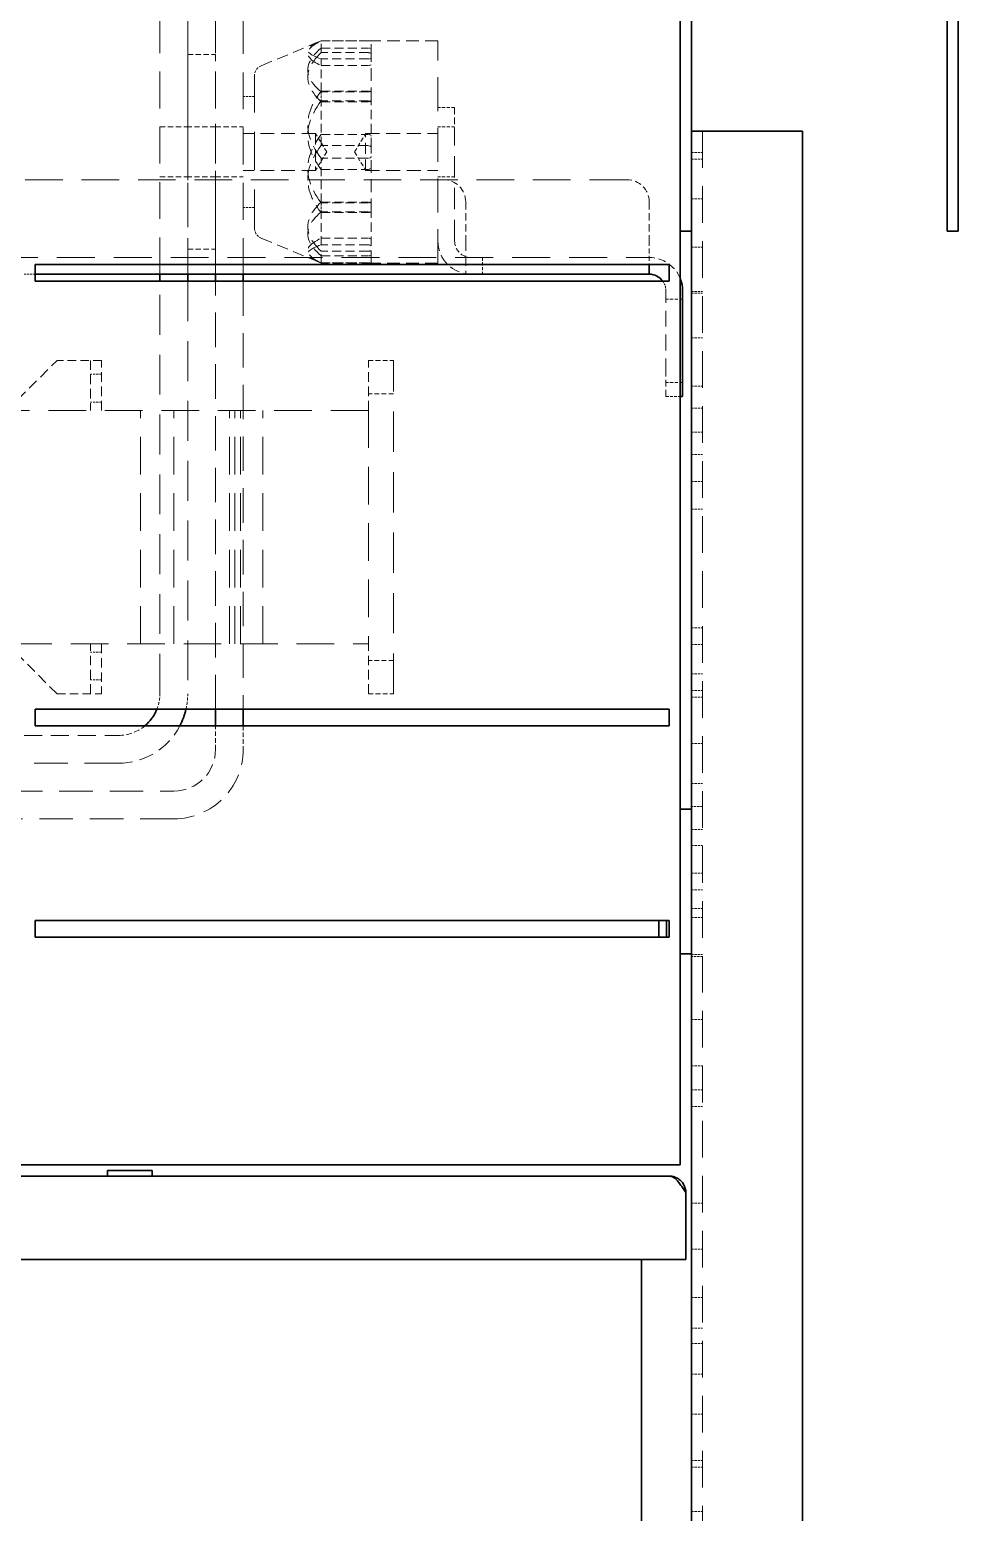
# Model space of a CAD drawing. Header units: millimetres. Extents: x -116965 to 323937, y 291661 to 566926.
# Drawn here: x -24887.2 to -24720.2, y 325218.5 to 325485.3 of the extents above; entities that cross this region are included whole.
import ezdxf

# ---------------------------------------------------------------- set-up
doc = ezdxf.new("R2010")
doc.units = ezdxf.units.MM
doc.linetypes.add('DASHED', pattern=[0.75, 0.5, -0.25])
doc.layers.get('0').update_dxf_attribs({"lineweight": 18})
for name, color, linetype, lineweight in [('Hidden Edges(Schneider)', 7, 'DASHED', 18), ('Symbols(Schneider)', 7, 'Continuous', 18), ('Visible Edges(Schneider)', 7, 'Continuous', 35)]:
    doc.layers.add(name, color=color, linetype=linetype, lineweight=lineweight)
doc.styles.add('schneder_1', font='micross.ttf')
doc.dimstyles.new('estilo_Schneider$7', dxfattribs={"dimscale": 5, "dimtxt": 3, "dimasz": 3, "dimexe": 2, "dimexo": 1, "dimgap": 0.3, "dimtad": 1, "dimtoh": 1, "dimrnd": 1e-08, "dimzin": 12, "dimtxsty": 'schneder_1', "dimblk": 'Filled-1', "dimcen": 0.09, "dimdle": 10, "dimclrd": 7, "dimclre": 7, "dimclrt": 7, "dimadec": 1, "dimazin": 3, "dimtfac": 0.5, "dimtdec": 3, "dimtmove": 0, "dimatfit": 3, "dimldrblk": 'Filled-1', "dimfxl": 1, "dimtolj": 1, "dimlwd": 15, "dimlwe": 25, "dimarcsym": 0})

# ---------------------------------------------------------------- blocks, each defined once
blk = doc.blocks.new('Filled-1')
at = {"color": 0}
for p, q in [((0, 0), (-1, 0.167)), ((-1, 0.167), (-1, -0.167)), ((-1, 0), (0, 0)), ((-1, -0.167), (0, 0))]:
    blk.add_line(p, q, dxfattribs=at)
at = {"color": 0, "flags": 128}
blk.add_lwpolyline([(-1, -0.167), (0, 0), (-1, 0.167), (-1, -0.167)], dxfattribs=at)
at = {"color": 0}
blk.add_solid([(-1, -0.167), (0, 0), (-1, 0.167), (-1, -0.167)], dxfattribs=at)

msp = doc.modelspace()

# ---------------------------------------------------------------- linework, layer by layer
at = {"layer": 'Hidden Edges(Schneider)', "ltscale": 13.263332}
for p, q in [((-24863.816273, 325441.295279), (-24863.816273, 325537.295279)), ((-24858.816273, 325537.295279), (-24858.816273, 325441.295279)), ((-24853.816273, 325441.295279), (-24853.816273, 325537.295279)), ((-24848.816273, 325537.295279), (-24848.816273, 325441.295279))]:
    msp.add_line(p, q, dxfattribs=at)
at = {"layer": 'Hidden Edges(Schneider)', "ltscale": 4.121913}
for p, q in [((-24845.585504, 325478.8081), (-24835.592373, 325482.971904)), ((-24845.585504, 325447.782459), (-24835.592373, 325443.618654))]:
    msp.add_line(p, q, dxfattribs=at)
at = {"layer": 'Hidden Edges(Schneider)', "ltscale": 0.32003}
for p, q in [((-24835.592373, 325482.971904), (-24834.816273, 325483.295279)), ((-24835.592373, 325443.618654), (-24834.816273, 325443.295279))]:
    msp.add_line(p, q, dxfattribs=at)
at = {"layer": 'Hidden Edges(Schneider)', "ltscale": 0.358671}
msp.add_line((-24834.816273, 325483.273087), (-24834.816273, 325483.295279), dxfattribs=at)
at = {"layer": 'Hidden Edges(Schneider)', "ltscale": 3.426696}
for p, q in [((-24825.816273, 325483.295279), (-24834.816273, 325483.295279)), ((-24825.816273, 325443.295279), (-24834.816273, 325443.295279)), ((-24876.316273, 325425.795279), (-24876.316273, 325416.795279)), ((-24874.316273, 325416.795279), (-24874.316273, 325425.795279)), ((-24826.316273, 325416.795279), (-24826.316273, 325425.795279)), ((-24876.316273, 325365.795279), (-24876.316273, 325374.795279)), ((-24874.316273, 325374.795279), (-24874.316273, 325365.795279)), ((-24826.316273, 325365.795279), (-24826.316273, 325374.795279))]:
    msp.add_line(p, q, dxfattribs=at)
at = {"layer": 'Hidden Edges(Schneider)', "ltscale": 3.199486}
for p, q in [((-24826.413007, 325483.273087), (-24834.816273, 325483.273087)), ((-24834.816273, 325483.265525), (-24826.413007, 325483.265525)), ((-24834.816273, 325481.978014), (-24826.413007, 325481.978014)), ((-24826.413007, 325481.15706), (-24834.816273, 325481.15706)), ((-24826.413007, 325480.018318), (-24834.816273, 325480.018318)), ((-24834.816273, 325478.818601), (-24826.413007, 325478.818601)), ((-24834.816273, 325474.224839), (-24826.413007, 325474.224839)), ((-24826.413007, 325474.099904), (-24834.816273, 325474.099904)), ((-24826.413007, 325472.468462), (-24834.816273, 325472.468462)), ((-24834.816273, 325472.335965), (-24826.413007, 325472.335965)), ((-24834.816273, 325466.454693), (-24826.413007, 325466.454693)), ((-24826.413007, 325464.434021), (-24834.816273, 325464.434021)), ((-24826.413007, 325462.156537), (-24834.816273, 325462.156537)), ((-24834.816273, 325460.135865), (-24826.413007, 325460.135865)), ((-24834.816273, 325454.254594), (-24826.413007, 325454.254594)), ((-24826.413007, 325454.122097), (-24834.816273, 325454.122097)), ((-24826.413007, 325452.490654), (-24834.816273, 325452.490654)), ((-24834.816273, 325452.365719), (-24826.413007, 325452.365719)), ((-24834.816273, 325447.771958), (-24826.413007, 325447.771958)), ((-24826.413007, 325446.57224), (-24834.816273, 325446.57224)), ((-24826.413007, 325445.433498), (-24834.816273, 325445.433498)), ((-24834.816273, 325444.612544), (-24826.413007, 325444.612544)), ((-24834.816273, 325443.325033), (-24826.413007, 325443.325033)), ((-24826.413007, 325443.317472), (-24834.816273, 325443.317472))]:
    msp.add_line(p, q, dxfattribs=at)
at = {"layer": 'Hidden Edges(Schneider)', "ltscale": 0.056564}
for p, q in [((-24834.816273, 325483.265525), (-24834.816273, 325483.273087)), ((-24834.816273, 325472.335965), (-24834.816273, 325472.468462)), ((-24834.816273, 325452.365719), (-24834.816273, 325452.490654))]:
    msp.add_line(p, q, dxfattribs=at)
at = {"layer": 'Hidden Edges(Schneider)', "ltscale": 3.137906}
for p, q in [((-24834.816273, 325481.15706), (-24834.816273, 325483.265525)), ((-24834.816273, 325474.224839), (-24834.816273, 325480.018318)), ((-24834.816273, 325464.434021), (-24834.816273, 325472.335965)), ((-24834.816273, 325454.254594), (-24834.816273, 325462.156537)), ((-24834.816273, 325446.57224), (-24834.816273, 325452.365719)), ((-24834.816273, 325443.325033), (-24834.816273, 325445.433498))]:
    msp.add_line(p, q, dxfattribs=at)
at = {"layer": 'Hidden Edges(Schneider)', "ltscale": 0.301907}
msp.add_line((-24825.816273, 325483.279553), (-24825.816273, 325483.295279), dxfattribs=at)
at = {"layer": 'Hidden Edges(Schneider)', "ltscale": 4.568961}
for p, q in [((-24813.816273, 325483.295279), (-24825.816273, 325483.295279)), ((-24813.816273, 325443.295279), (-24825.816273, 325443.295279))]:
    msp.add_line(p, q, dxfattribs=at)
at = {"layer": 'Hidden Edges(Schneider)', "ltscale": 3.364762}
for p, q in [((-24825.816273, 325481.021063), (-24825.816273, 325483.279553)), ((-24825.816273, 325464.136486), (-24825.816273, 325472.600682)), ((-24825.816273, 325446.410702), (-24825.816273, 325452.616408))]:
    msp.add_line(p, q, dxfattribs=at)
at = {"layer": 'Hidden Edges(Schneider)', "ltscale": 12.153163}
msp.add_line((-24813.816273, 325443.295279), (-24813.816273, 325483.295279), dxfattribs=at)
at = {"layer": 'Hidden Edges(Schneider)', "ltscale": 1.903676}
for p, q in [((-24858.816273, 325480.795279), (-24853.816273, 325480.795279)), ((-24863.816273, 325467.795279), (-24858.816273, 325467.795279)), ((-24853.816273, 325467.795279), (-24858.816273, 325467.795279)), ((-24853.816273, 325467.795279), (-24848.816273, 325467.795279)), ((-24863.816273, 325458.795279), (-24858.816273, 325458.795279)), ((-24853.816273, 325458.795279), (-24858.816273, 325458.795279)), ((-24853.816273, 325458.795279), (-24848.816273, 325458.795279)), ((-24858.816273, 325445.795279), (-24853.816273, 325445.795279))]:
    msp.add_line(p, q, dxfattribs=at)
at = {"layer": 'Hidden Edges(Schneider)', "ltscale": 11.283043}
for p, q in [((-24858.816273, 325480.795279), (-24858.816273, 325445.795279)), ((-24853.816273, 325445.795279), (-24853.816273, 325480.795279))]:
    msp.add_line(p, q, dxfattribs=at)
at = {"layer": 'Hidden Edges(Schneider)', "ltscale": 4.609554}
for p, q in [((-24825.816273, 325472.600682), (-24825.816273, 325481.021063)), ((-24825.816273, 325452.616408), (-24825.816273, 325464.136486))]:
    msp.add_line(p, q, dxfattribs=at)
at = {"layer": 'Hidden Edges(Schneider)', "ltscale": 13.841103}
msp.add_line((-24846.816273, 325449.628613), (-24846.816273, 325476.961946), dxfattribs=at)
at = {"layer": 'Hidden Edges(Schneider)', "ltscale": 0.76141}
for p, q in [((-24846.816273, 325473.295279), (-24848.816273, 325473.295279)), ((-24768.237237, 325463.169279), (-24766.237237, 325463.169279)), ((-24768.237237, 325462.019279), (-24766.237237, 325462.019279)), ((-24768.237237, 325454.869279), (-24766.237237, 325454.869279)), ((-24846.816273, 325453.295279), (-24848.816273, 325453.295279)), ((-24768.237237, 325446.169279), (-24766.237237, 325446.169279)), ((-24886.237237, 325441.295279), (-24888.237237, 325441.295279)), ((-24768.237237, 325438.169279), (-24766.237237, 325438.169279)), ((-24768.237237, 325437.869279), (-24766.237237, 325437.869279)), ((-24768.237237, 325429.869279), (-24766.237237, 325429.869279)), ((-24874.316273, 325423.295279), (-24876.316273, 325423.295279)), ((-24768.237237, 325421.169279), (-24766.237237, 325421.169279)), ((-24874.316273, 325418.295279), (-24876.316273, 325418.295279)), ((-24768.237237, 325417.169279), (-24766.237237, 325417.169279)), ((-24768.237237, 325412.869279), (-24766.237237, 325412.869279)), ((-24768.237237, 325408.869279), (-24766.237237, 325408.869279)), ((-24768.237237, 325404.019279), (-24766.237237, 325404.019279)), ((-24768.237237, 325399.019279), (-24766.237237, 325399.019279)), ((-24768.237237, 325377.669279), (-24766.237237, 325377.669279)), ((-24768.237237, 325374.669279), (-24766.237237, 325374.669279)), ((-24874.316273, 325373.295279), (-24876.316273, 325373.295279)), ((-24768.237237, 325369.369279), (-24766.237237, 325369.369279)), ((-24874.316273, 325368.295279), (-24876.316273, 325368.295279)), ((-24768.237237, 325366.369279), (-24766.237237, 325366.369279)), ((-24768.237237, 325365.169279), (-24766.237237, 325365.169279)), ((-24768.237237, 325356.869279), (-24766.237237, 325356.869279)), ((-24768.237237, 325349.669279), (-24766.237237, 325349.669279)), ((-24766.237237, 325345.519279), (-24768.237237, 325345.519279)), ((-24768.237237, 325341.369279), (-24766.237237, 325341.369279)), ((-24768.237237, 325338.519279), (-24766.237237, 325338.519279)), ((-24768.237237, 325333.519279), (-24766.237237, 325333.519279)), ((-24768.237237, 325330.519279), (-24766.237237, 325330.519279)), ((-24768.237237, 325327.169279), (-24766.237237, 325327.169279)), ((-24768.237237, 325325.519279), (-24766.237237, 325325.519279)), ((-24768.237237, 325318.869279), (-24766.237237, 325318.869279)), ((-24766.237237, 325318.519279), (-24768.237237, 325318.519279)), ((-24768.237237, 325307.169279), (-24766.237237, 325307.169279)), ((-24768.237237, 325298.869279), (-24766.237237, 325298.869279)), ((-24768.237237, 325294.519279), (-24766.237237, 325294.519279)), ((-24768.237237, 325291.519279), (-24766.237237, 325291.519279)), ((-24768.237237, 325274.169279), (-24766.237237, 325274.169279)), ((-24768.237237, 325265.869279), (-24766.237237, 325265.869279)), ((-24768.237237, 325257.169279), (-24766.237237, 325257.169279)), ((-24768.237237, 325251.669279), (-24766.237237, 325251.669279)), ((-24768.237237, 325248.869279), (-24766.237237, 325248.869279)), ((-24768.237237, 325243.369279), (-24766.237237, 325243.369279)), ((-24768.237237, 325236.169279), (-24766.237237, 325236.169279)), ((-24768.237237, 325227.869279), (-24766.237237, 325227.869279)), ((-24768.237237, 325226.669279), (-24766.237237, 325226.669279)), ((-24768.237237, 325218.669279), (-24766.237237, 325218.669279))]:
    msp.add_line(p, q, dxfattribs=at)
at = {"layer": 'Hidden Edges(Schneider)', "ltscale": 0.774107}
for p, q in [((-24834.816273, 325472.468462), (-24834.816273, 325474.224839)), ((-24834.816273, 325452.490654), (-24834.816273, 325454.254594))]:
    msp.add_line(p, q, dxfattribs=at)
at = {"layer": 'Hidden Edges(Schneider)', "ltscale": 1.142165}
for p, q in [((-24810.816273, 325471.295279), (-24813.816273, 325471.295279)), ((-24810.816273, 325467.795279), (-24813.816273, 325467.795279)), ((-24810.816273, 325458.795279), (-24813.816273, 325458.795279)), ((-24805.816273, 325444.295279), (-24805.816273, 325441.295279)), ((-24769.816273, 325436.795279), (-24772.816273, 325436.795279)), ((-24769.816273, 325421.795279), (-24772.816273, 325421.795279))]:
    msp.add_line(p, q, dxfattribs=at)
at = {"layer": 'Hidden Edges(Schneider)', "ltscale": 2.392255}
for p, q in [((-24810.816273, 325471.295279), (-24810.816273, 325467.295279)), ((-24772.816273, 325419.295279), (-24772.816273, 325423.295279))]:
    msp.add_line(p, q, dxfattribs=at)
at = {"layer": 'Hidden Edges(Schneider)', "ltscale": 4.949717}
for p, q in [((-24835.816273, 325466.618779), (-24848.816273, 325466.618779)), ((-24826.816273, 325466.618779), (-24813.816273, 325466.618779)), ((-24835.816273, 325459.971779), (-24848.816273, 325459.971779)), ((-24826.816273, 325459.971779), (-24813.816273, 325459.971779))]:
    msp.add_line(p, q, dxfattribs=at)
at = {"layer": 'Hidden Edges(Schneider)', "ltscale": 3.975396}
for p, q in [((-24835.816273, 325466.618779), (-24835.816273, 325459.971779)), ((-24826.816273, 325459.971779), (-24826.816273, 325466.618779))]:
    msp.add_line(p, q, dxfattribs=at)
at = {"layer": 'Hidden Edges(Schneider)', "ltscale": 1.476204}
for p, q in [((-24833.819313, 325463.295279), (-24835.816273, 325466.618779)), ((-24828.813233, 325463.295279), (-24826.816273, 325466.618779)), ((-24833.819313, 325463.295279), (-24835.816273, 325459.971779)), ((-24828.813233, 325463.295279), (-24826.816273, 325459.971779))]:
    msp.add_line(p, q, dxfattribs=at)
at = {"layer": 'Hidden Edges(Schneider)', "ltscale": 7.615002}
msp.add_line((-24810.816273, 325447.295279), (-24810.816273, 325467.295279), dxfattribs=at)
at = {"layer": 'Hidden Edges(Schneider)', "ltscale": 13.191489}
msp.add_line((-24766.237237, 325467.019279), (-24766.237237, 325126.019279), dxfattribs=at)
at = {"layer": 'Hidden Edges(Schneider)', "ltscale": 13.528906}
msp.add_line((-24779.816273, 325458.295279), (-24905.716273, 325458.295279), dxfattribs=at)
at = {"layer": 'Hidden Edges(Schneider)', "ltscale": 2.665186}
for p, q in [((-24808.816273, 325454.295279), (-24808.816273, 325447.295279)), ((-24775.816273, 325454.295279), (-24775.816273, 325447.295279))]:
    msp.add_line(p, q, dxfattribs=at)
at = {"layer": 'Hidden Edges(Schneider)', "ltscale": 3.588432}
msp.add_line((-24808.816273, 325447.295279), (-24808.816273, 325441.295279), dxfattribs=at)
at = {"layer": 'Hidden Edges(Schneider)', "ltscale": 1.812201}
msp.add_line((-24775.816273, 325447.295279), (-24775.816273, 325443.019279), dxfattribs=at)
at = {"layer": 'Hidden Edges(Schneider)', "ltscale": 13.647109}
msp.add_line((-24902.816273, 325444.295279), (-24775.816273, 325444.295279), dxfattribs=at)
at = {"layer": 'Hidden Edges(Schneider)', "ltscale": 4.307547}
msp.add_line((-24825.816273, 325443.295279), (-24825.816273, 325446.410702), dxfattribs=at)
at = {"layer": 'Hidden Edges(Schneider)', "ltscale": 0.415336}
msp.add_line((-24834.816273, 325443.295279), (-24834.816273, 325443.325033), dxfattribs=at)
at = {"layer": 'Hidden Edges(Schneider)', "ltscale": 14.356673}
for p, q in [((-24863.816273, 325365.795279), (-24863.816273, 325440.019279)), ((-24858.816273, 325440.019279), (-24858.816273, 325365.795279))]:
    msp.add_line(p, q, dxfattribs=at)
at = {"layer": 'Hidden Edges(Schneider)', "ltscale": 12.411347}
for p, q in [((-24853.816273, 325363.019279), (-24853.816273, 325440.019279)), ((-24848.816273, 325440.019279), (-24848.816273, 325363.019279))]:
    msp.add_line(p, q, dxfattribs=at)
at = {"layer": 'Hidden Edges(Schneider)', "ltscale": 5.711227}
msp.add_line((-24772.816273, 325423.295279), (-24772.816273, 325438.295279), dxfattribs=at)
at = {"layer": 'Hidden Edges(Schneider)', "ltscale": 3.769183}
for p, q in [((-24889.316273, 325418.795279), (-24882.316273, 325425.795279)), ((-24882.316273, 325365.795279), (-24889.316273, 325372.795279))]:
    msp.add_line(p, q, dxfattribs=at)
at = {"layer": 'Hidden Edges(Schneider)', "ltscale": 3.045941}
for p, q in [((-24874.316273, 325425.795279), (-24882.316273, 325425.795279)), ((-24882.316273, 325365.795279), (-24874.316273, 325365.795279))]:
    msp.add_line(p, q, dxfattribs=at)
at = {"layer": 'Hidden Edges(Schneider)', "ltscale": 1.713298}
for p, q in [((-24826.316273, 325425.795279), (-24821.816273, 325425.795279)), ((-24821.816273, 325419.795279), (-24826.316273, 325419.795279)), ((-24821.816273, 325371.795279), (-24826.316273, 325371.795279)), ((-24826.316273, 325365.795279), (-24821.816273, 325365.795279))]:
    msp.add_line(p, q, dxfattribs=at)
at = {"layer": 'Hidden Edges(Schneider)', "ltscale": 14.50677}
msp.add_line((-24821.816273, 325365.795279), (-24821.816273, 325425.795279), dxfattribs=at)
at = {"layer": 'Hidden Edges(Schneider)', "ltscale": 0.981881}
msp.add_line((-24772.816273, 325419.295279), (-24770.237237, 325419.295279), dxfattribs=at)
at = {"layer": 'Hidden Edges(Schneider)', "ltscale": 13.539652}
for p, q in [((-24826.316273, 325416.795279), (-24910.316273, 325416.795279)), ((-24867.316273, 325374.795279), (-24867.316273, 325416.795279)), ((-24861.316273, 325374.795279), (-24861.316273, 325416.795279)), ((-24851.316273, 325374.795279), (-24851.316273, 325416.795279)), ((-24850.316273, 325374.795279), (-24850.316273, 325416.795279)), ((-24849.316273, 325374.795279), (-24849.316273, 325416.795279)), ((-24845.316273, 325374.795279), (-24845.316273, 325416.795279)), ((-24826.316273, 325416.795279), (-24826.316273, 325374.795279)), ((-24910.316273, 325374.795279), (-24826.316273, 325374.795279))]:
    msp.add_line(p, q, dxfattribs=at)
at = {"layer": 'Hidden Edges(Schneider)', "ltscale": 1.60821}
for p, q in [((-24853.816273, 325355.795279), (-24853.816273, 325360.019279)), ((-24848.816273, 325360.019279), (-24848.816273, 325355.795279))]:
    msp.add_line(p, q, dxfattribs=at)
at = {"layer": 'Hidden Edges(Schneider)', "ltscale": 6.442644}
msp.add_line((-24888.237237, 325358.295279), (-24871.316273, 325358.295279), dxfattribs=at)
at = {"layer": 'Hidden Edges(Schneider)', "ltscale": 12.088975}
for p, q in [((-24871.316273, 325353.295279), (-24946.316273, 325353.295279)), ((-24936.316273, 325348.295279), (-24861.316273, 325348.295279)), ((-24861.316273, 325343.295279), (-24936.316273, 325343.295279))]:
    msp.add_line(p, q, dxfattribs=at)
at = {"layer": 'Hidden Edges(Schneider)', "ltscale": 5.185067, "flags": 128}
for points in [[(-24834.816272, 325483.273087), (-24835.208046, 325483.078938), (-24835.562901, 325482.887075), (-24835.881638, 325482.697263), (-24836.164977, 325482.509278), (-24836.413543, 325482.322898), (-24836.627886, 325482.137911), (-24836.808474, 325481.95411), (-24836.955702, 325481.771289), (-24837.069885, 325481.589248), (-24837.15127, 325481.407791), (-24837.200031, 325481.22672), (-24837.216272, 325481.045843), (-24837.200031, 325480.864967), (-24837.15127, 325480.683897), (-24837.069885, 325480.50244), (-24836.955702, 325480.320398), (-24836.808474, 325480.137577), (-24836.627886, 325479.953776), (-24836.413543, 325479.768789), (-24836.164977, 325479.58241), (-24835.881638, 325479.394424), (-24835.562901, 325479.204613), (-24835.208046, 325479.01275), (-24834.816272, 325478.8186)], [(-24834.816272, 325480.018318), (-24835.208046, 325480.159848), (-24835.562901, 325480.299711), (-24835.881638, 325480.438079), (-24836.164977, 325480.575116), (-24836.413543, 325480.710982), (-24836.627886, 325480.845832), (-24836.808474, 325480.979819), (-24836.955702, 325481.11309), (-24837.069885, 325481.245794), (-24837.15127, 325481.378071), (-24837.200031, 325481.510067), (-24837.216272, 325481.641921), (-24837.200031, 325481.773776), (-24837.15127, 325481.905772), (-24837.069885, 325482.038049), (-24836.955702, 325482.170753), (-24836.808474, 325482.304025), (-24836.627886, 325482.438011), (-24836.413543, 325482.572862), (-24836.164977, 325482.708728), (-24835.881638, 325482.845764), (-24835.562901, 325482.984132), (-24835.208046, 325483.123995), (-24834.816272, 325483.265526)], [(-24834.816272, 325474.099904), (-24835.208046, 325474.443272), (-24835.562901, 325474.782598), (-24835.881638, 325475.118294), (-24836.164977, 325475.450761), (-24836.413543, 325475.780388), (-24836.627886, 325476.107552), (-24836.808474, 325476.432619), (-24836.955702, 325476.755952), (-24837.069885, 325477.077906), (-24837.15127, 325477.398828), (-24837.200031, 325477.719065), (-24837.216272, 325478.038959), (-24837.200031, 325478.358854), (-24837.15127, 325478.679091), (-24837.069885, 325479.000012), (-24836.955702, 325479.321966), (-24836.808474, 325479.6453), (-24836.627886, 325479.970367), (-24836.413543, 325480.29753), (-24836.164977, 325480.627157), (-24835.881638, 325480.959625), (-24835.562901, 325481.295321), (-24835.208046, 325481.634646), (-24834.816272, 325481.978015)], [(-24834.816272, 325481.157061), (-24835.208046, 325480.772592), (-24835.562901, 325480.392651), (-24835.881638, 325480.016773), (-24836.164977, 325479.64451), (-24836.413543, 325479.275428), (-24836.627886, 325478.909104), (-24836.808474, 325478.545127), (-24836.955702, 325478.183092), (-24837.069885, 325477.822601), (-24837.15127, 325477.463266), (-24837.200031, 325477.104698), (-24837.216272, 325476.746512), (-24837.200031, 325476.388327), (-24837.15127, 325476.029759), (-24837.069885, 325475.670424), (-24836.955702, 325475.309934), (-24836.808474, 325474.947899), (-24836.627886, 325474.583922), (-24836.413543, 325474.217597), (-24836.164977, 325473.848515), (-24835.881638, 325473.476252), (-24835.562901, 325473.100374), (-24835.208046, 325472.720433), (-24834.816272, 325472.335964)], [(-24834.816272, 325462.156537), (-24835.208046, 325462.682535), (-24835.562901, 325463.20234), (-24835.881638, 325463.716586), (-24836.164977, 325464.225886), (-24836.413543, 325464.730834), (-24836.627886, 325465.232008), (-24836.808474, 325465.729972), (-24836.955702, 325466.225279), (-24837.069885, 325466.718472), (-24837.15127, 325467.210085), (-24837.200031, 325467.700649), (-24837.216272, 325468.190688), (-24837.200031, 325468.680728), (-24837.15127, 325469.171292), (-24837.069885, 325469.662905), (-24836.955702, 325470.156098), (-24836.808474, 325470.651405), (-24836.627886, 325471.149369), (-24836.413543, 325471.650543), (-24836.164977, 325472.155491), (-24835.881638, 325472.664791), (-24835.562901, 325473.179037), (-24835.208046, 325473.698841), (-24834.816272, 325474.224839)], [(-24834.816272, 325472.468462), (-24835.208046, 325471.930944), (-24835.562901, 325471.399756), (-24835.881638, 325470.874248), (-24836.164977, 325470.353795), (-24836.413543, 325469.837788), (-24836.627886, 325469.325639), (-24836.808474, 325468.816769), (-24836.955702, 325468.310615), (-24837.069885, 325467.806621), (-24837.15127, 325467.304242), (-24837.200031, 325466.802935), (-24837.216272, 325466.302163), (-24837.200031, 325465.801392), (-24837.15127, 325465.300085), (-24837.069885, 325464.797705), (-24836.955702, 325464.293712), (-24836.808474, 325463.787558), (-24836.627886, 325463.278688), (-24836.413543, 325462.766539), (-24836.164977, 325462.250532), (-24835.881638, 325461.730079), (-24835.562901, 325461.204571), (-24835.208046, 325460.673383), (-24834.816272, 325460.135865)], [(-24834.816272, 325454.122097), (-24835.208046, 325454.659614), (-24835.562901, 325455.190802), (-24835.881638, 325455.71631), (-24836.164977, 325456.236764), (-24836.413543, 325456.75277), (-24836.627886, 325457.26492), (-24836.808474, 325457.773789), (-24836.955702, 325458.279943), (-24837.069885, 325458.783937), (-24837.15127, 325459.286317), (-24837.200031, 325459.787623), (-24837.216272, 325460.288395), (-24837.200031, 325460.789166), (-24837.15127, 325461.290473), (-24837.069885, 325461.792853), (-24836.955702, 325462.296846), (-24836.808474, 325462.803001), (-24836.627886, 325463.31187), (-24836.413543, 325463.82402), (-24836.164977, 325464.340026), (-24835.881638, 325464.860479), (-24835.562901, 325465.385988), (-24835.208046, 325465.917176), (-24834.816272, 325466.454693)], [(-24834.816272, 325464.434021), (-24835.208046, 325463.908023), (-24835.562901, 325463.388219), (-24835.881638, 325462.873972), (-24836.164977, 325462.364673), (-24836.413543, 325461.859725), (-24836.627886, 325461.358551), (-24836.808474, 325460.860587), (-24836.955702, 325460.365279), (-24837.069885, 325459.872087), (-24837.15127, 325459.380473), (-24837.200031, 325458.88991), (-24837.216272, 325458.39987), (-24837.200031, 325457.90983), (-24837.15127, 325457.419267), (-24837.069885, 325456.927653), (-24836.955702, 325456.434461), (-24836.808474, 325455.939154), (-24836.627886, 325455.44119), (-24836.413543, 325454.940016), (-24836.164977, 325454.435068), (-24835.881638, 325453.925768), (-24835.562901, 325453.411522), (-24835.208046, 325452.891717), (-24834.816272, 325452.365719)], [(-24834.816272, 325445.433497), (-24835.208046, 325445.817966), (-24835.562901, 325446.197908), (-24835.881638, 325446.573786), (-24836.164977, 325446.946049), (-24836.413543, 325447.315131), (-24836.627886, 325447.681455), (-24836.808474, 325448.045432), (-24836.955702, 325448.407467), (-24837.069885, 325448.767958), (-24837.15127, 325449.127292), (-24837.200031, 325449.485861), (-24837.216272, 325449.844046), (-24837.200031, 325450.202231), (-24837.15127, 325450.560799), (-24837.069885, 325450.920134), (-24836.955702, 325451.280625), (-24836.808474, 325451.64266), (-24836.627886, 325452.006637), (-24836.413543, 325452.372961), (-24836.164977, 325452.742043), (-24835.881638, 325453.114306), (-24835.562901, 325453.490184), (-24835.208046, 325453.870126), (-24834.816272, 325454.254594)], [(-24834.816272, 325452.490655), (-24835.208046, 325452.147286), (-24835.562901, 325451.807961), (-24835.881638, 325451.472265), (-24836.164977, 325451.139797), (-24836.413543, 325450.81017), (-24836.627886, 325450.483007), (-24836.808474, 325450.157939), (-24836.955702, 325449.834606), (-24837.069885, 325449.512652), (-24837.15127, 325449.191731), (-24837.200031, 325448.871494), (-24837.216272, 325448.5516), (-24837.200031, 325448.231704), (-24837.15127, 325447.911467), (-24837.069885, 325447.590546), (-24836.955702, 325447.268592), (-24836.808474, 325446.945259), (-24836.627886, 325446.620191), (-24836.413543, 325446.293028), (-24836.164977, 325445.963401), (-24835.881638, 325445.630933), (-24835.562901, 325445.295237), (-24835.208046, 325444.955912), (-24834.816272, 325444.612543)], [(-24834.816272, 325443.317471), (-24835.208046, 325443.511621), (-24835.562901, 325443.703484), (-24835.881638, 325443.893295), (-24836.164977, 325444.081281), (-24836.413543, 325444.26766), (-24836.627886, 325444.452647), (-24836.808474, 325444.636448), (-24836.955702, 325444.819269), (-24837.069885, 325445.001311), (-24837.15127, 325445.182768), (-24837.200031, 325445.363838), (-24837.216272, 325445.544715), (-24837.200031, 325445.725591), (-24837.15127, 325445.906662), (-24837.069885, 325446.088118), (-24836.955702, 325446.27016), (-24836.808474, 325446.452981), (-24836.627886, 325446.636782), (-24836.413543, 325446.821769), (-24836.164977, 325447.008148), (-24835.881638, 325447.196134), (-24835.562901, 325447.385946), (-24835.208046, 325447.577809), (-24834.816272, 325447.771958)], [(-24834.816272, 325446.572241), (-24835.208046, 325446.43071), (-24835.562901, 325446.290847), (-24835.881638, 325446.152479), (-24836.164977, 325446.015443), (-24836.413543, 325445.879577), (-24836.627886, 325445.744726), (-24836.808474, 325445.61074), (-24836.955702, 325445.477468), (-24837.069885, 325445.344764), (-24837.15127, 325445.212487), (-24837.200031, 325445.080491), (-24837.216272, 325444.948637), (-24837.200031, 325444.816782), (-24837.15127, 325444.684787), (-24837.069885, 325444.552509), (-24836.955702, 325444.419806), (-24836.808474, 325444.286534), (-24836.627886, 325444.152547), (-24836.413543, 325444.017697), (-24836.164977, 325443.881831), (-24835.881638, 325443.744794), (-24835.562901, 325443.606426), (-24835.208046, 325443.466563), (-24834.816272, 325443.325033)]]:
    msp.add_lwpolyline(points, dxfattribs=at)
at = {"layer": 'Hidden Edges(Schneider)', "ltscale": 0.270482, "flags": 128}
for points in [[(-24826.413008, 325483.265526), (-24826.372753, 325483.265565), (-24826.333582, 325483.265681), (-24826.295523, 325483.265871), (-24826.258608, 325483.266131), (-24826.222864, 325483.266455), (-24826.188322, 325483.266842), (-24826.15501, 325483.267285), (-24826.12296, 325483.267783), (-24826.0922, 325483.26833), (-24826.062759, 325483.268923), (-24826.034782, 325483.269557), (-24826.008428, 325483.270218), (-24825.983705, 325483.270905), (-24825.960616, 325483.271611), (-24825.939161, 325483.272331), (-24825.919348, 325483.27306), (-24825.901177, 325483.273794), (-24825.884461, 325483.274535), (-24825.868712, 325483.275308), (-24825.85419, 325483.276111), (-24825.841208, 325483.276935), (-24825.829969, 325483.277789), (-24825.821153, 325483.278662), (-24825.816273, 325483.279552)], [(-24825.816273, 325483.256841), (-24825.821165, 325483.258204), (-24825.829985, 325483.259481), (-24825.841226, 325483.260677), (-24825.854209, 325483.261786), (-24825.868731, 325483.262828), (-24825.884481, 325483.263797), (-24825.901197, 325483.264695), (-24825.919368, 325483.265555), (-24825.939183, 325483.266384), (-24825.960637, 325483.26718), (-24825.983727, 325483.267939), (-24826.008449, 325483.268657), (-24826.034802, 325483.269331), (-24826.062779, 325483.26996), (-24826.092219, 325483.270536), (-24826.122977, 325483.271058), (-24826.155027, 325483.271523), (-24826.188336, 325483.271929), (-24826.222876, 325483.272277), (-24826.258617, 325483.272565), (-24826.295532, 325483.272792), (-24826.333587, 325483.272954), (-24826.372755, 325483.273054), (-24826.413008, 325483.273087)], [(-24826.413008, 325481.978015), (-24826.372753, 325481.977759), (-24826.333582, 325481.977002), (-24826.295523, 325481.975762), (-24826.258608, 325481.974057), (-24826.222864, 325481.971902), (-24826.188322, 325481.969316), (-24826.15501, 325481.966315), (-24826.12296, 325481.962917), (-24826.0922, 325481.959138), (-24826.062759, 325481.954996), (-24826.034782, 325481.950529), (-24826.008428, 325481.945781), (-24825.983705, 325481.940785), (-24825.960616, 325481.935566), (-24825.939161, 325481.930155), (-24825.919348, 325481.924581), (-24825.901177, 325481.91887), (-24825.884461, 325481.912982), (-24825.868712, 325481.906708), (-24825.85419, 325481.900062), (-24825.841208, 325481.893067), (-24825.829969, 325481.885638), (-24825.821153, 325481.877817), (-24825.816273, 325481.869619)], [(-24825.816273, 325481.021063), (-24825.821165, 325481.031323), (-24825.829985, 325481.041098), (-24825.841226, 325481.050391), (-24825.854209, 325481.059144), (-24825.868731, 325481.06747), (-24825.884481, 325481.07533), (-24825.901197, 325481.08271), (-24825.919368, 325481.089873), (-24825.939183, 325481.096868), (-24825.960637, 325481.103661), (-24825.983727, 325481.110216), (-24826.008449, 325481.116494), (-24826.034802, 325481.122461), (-24826.062779, 325481.128081), (-24826.092219, 325481.13329), (-24826.122977, 325481.138045), (-24826.155027, 325481.142322), (-24826.188336, 325481.1461), (-24826.222876, 325481.149357), (-24826.258617, 325481.152072), (-24826.295532, 325481.154222), (-24826.333587, 325481.155784), (-24826.372755, 325481.156738), (-24826.413008, 325481.157061)], [(-24825.816273, 325480.179856), (-24825.821165, 325480.16796), (-24825.829985, 325480.156582), (-24825.841226, 325480.145727), (-24825.854209, 325480.135467), (-24825.868731, 325480.125677), (-24825.884481, 325480.116405), (-24825.901197, 325480.107672), (-24825.919368, 325480.099175), (-24825.939183, 325480.090852), (-24825.960637, 325480.08275), (-24825.983727, 325480.074913), (-24826.008449, 325480.067387), (-24826.034802, 325480.060219), (-24826.062779, 325480.053453), (-24826.092219, 325480.047166), (-24826.122977, 325480.04142), (-24826.155027, 325480.036242), (-24826.188336, 325480.031659), (-24826.222876, 325480.027703), (-24826.258617, 325480.024401), (-24826.295532, 325480.021783), (-24826.333587, 325480.019878), (-24826.372755, 325480.018713), (-24826.413008, 325480.018318)], [(-24826.413008, 325478.8186), (-24826.372753, 325478.819054), (-24826.333582, 325478.820393), (-24826.295523, 325478.822585), (-24826.258608, 325478.825594), (-24826.222864, 325478.829391), (-24826.188322, 325478.833941), (-24826.15501, 325478.839211), (-24826.12296, 325478.845168), (-24826.0922, 325478.851781), (-24826.062759, 325478.859013), (-24826.034782, 325478.866801), (-24826.008428, 325478.875053), (-24825.983705, 325478.883717), (-24825.960616, 325478.892741), (-24825.939161, 325478.902074), (-24825.919348, 325478.911662), (-24825.901177, 325478.921455), (-24825.884461, 325478.93152), (-24825.868712, 325478.942209), (-24825.85419, 325478.953498), (-24825.841208, 325478.965337), (-24825.829969, 325478.977861), (-24825.821153, 325478.990996), (-24825.816273, 325479.004708)], [(-24825.816273, 325474.349387), (-24825.821165, 325474.3309), (-24825.829985, 325474.313235), (-24825.841226, 325474.296398), (-24825.854209, 325474.280496), (-24825.868731, 325474.265338), (-24825.884481, 325474.250993), (-24825.901197, 325474.237492), (-24825.919368, 325474.224365), (-24825.939183, 325474.211516), (-24825.960637, 325474.199016), (-24825.983727, 325474.186933), (-24826.008449, 325474.175337), (-24826.034802, 325474.164298), (-24826.062779, 325474.153885), (-24826.092219, 325474.144215), (-24826.122977, 325474.135379), (-24826.155027, 325474.127421), (-24826.188336, 325474.120381), (-24826.222876, 325474.114306), (-24826.258617, 325474.109237), (-24826.295532, 325474.105219), (-24826.333587, 325474.102296), (-24826.372755, 325474.100509), (-24826.413008, 325474.099904)], [(-24826.413008, 325474.224839), (-24826.372753, 325474.224238), (-24826.333582, 325474.222461), (-24826.295523, 325474.219551), (-24826.258608, 325474.215551), (-24826.222864, 325474.210502), (-24826.188322, 325474.204447), (-24826.15501, 325474.197426), (-24826.122961, 325474.189484), (-24826.0922, 325474.180661), (-24826.062759, 325474.171), (-24826.034782, 325474.160588), (-24826.008428, 325474.14954), (-24825.983705, 325474.137926), (-24825.960616, 325474.125813), (-24825.939161, 325474.113271), (-24825.919348, 325474.100366), (-24825.901177, 325474.087169), (-24825.884461, 325474.07358), (-24825.868712, 325474.059126), (-24825.85419, 325474.043837), (-24825.841208, 325474.027777), (-24825.829969, 325474.010751), (-24825.821153, 325473.992864), (-24825.816273, 325473.97415)], [(-24826.413008, 325472.335964), (-24826.372753, 325472.336606), (-24826.333582, 325472.3385), (-24826.295523, 325472.341599), (-24826.258608, 325472.345858), (-24826.222864, 325472.351232), (-24826.188322, 325472.357674), (-24826.15501, 325472.365138), (-24826.12296, 325472.373578), (-24826.0922, 325472.382949), (-24826.062759, 325472.393203), (-24826.034782, 325472.404248), (-24826.008428, 325472.415957), (-24825.983705, 325472.428259), (-24825.960616, 325472.441076), (-24825.939161, 325472.45434), (-24825.919348, 325472.467973), (-24825.901177, 325472.481905), (-24825.884461, 325472.496234), (-24825.868712, 325472.511461), (-24825.85419, 325472.527552), (-24825.841208, 325472.544438), (-24825.829969, 325472.562316), (-24825.821153, 325472.581079), (-24825.816273, 325472.600682)], [(-24825.816273, 325472.202734), (-24825.821165, 325472.222582), (-24825.829985, 325472.241525), (-24825.841226, 325472.259557), (-24825.854209, 325472.27657), (-24825.868731, 325472.292768), (-24825.884481, 325472.308083), (-24825.901197, 325472.322482), (-24825.919368, 325472.33647), (-24825.939183, 325472.350148), (-24825.960637, 325472.363444), (-24825.983727, 325472.376285), (-24826.008449, 325472.388599), (-24826.034802, 325472.400312), (-24826.062779, 325472.411354), (-24826.092219, 325472.4216), (-24826.122977, 325472.430957), (-24826.155027, 325472.439381), (-24826.188336, 325472.446828), (-24826.222876, 325472.453251), (-24826.258617, 325472.458608), (-24826.295532, 325472.462852), (-24826.333587, 325472.465938), (-24826.372755, 325472.467823), (-24826.413008, 325472.468462)], [(-24826.413008, 325466.454693), (-24826.372753, 325466.453984), (-24826.333582, 325466.451888), (-24826.295523, 325466.448457), (-24826.258608, 325466.443741), (-24826.222864, 325466.43779), (-24826.188322, 325466.430654), (-24826.15501, 325466.422382), (-24826.122961, 325466.413027), (-24826.0922, 325466.402637), (-24826.062759, 325466.391263), (-24826.034782, 325466.379007), (-24826.008428, 325466.366007), (-24825.983705, 325466.352347), (-24825.960616, 325466.338104), (-24825.939161, 325466.323361), (-24825.919348, 325466.308197), (-24825.901177, 325466.292696), (-24825.884461, 325466.276742), (-24825.868712, 325466.259778), (-24825.85419, 325466.241842), (-24825.841208, 325466.22301), (-24825.829969, 325466.203055), (-24825.821153, 325466.182101), (-24825.816273, 325466.160191)], [(-24825.816273, 325464.136486), (-24825.821165, 325464.15864), (-24825.829985, 325464.179795), (-24825.841226, 325464.199942), (-24825.854209, 325464.218958), (-24825.868731, 325464.237071), (-24825.884481, 325464.254203), (-24825.901197, 325464.270317), (-24825.919368, 325464.285978), (-24825.939183, 325464.301296), (-24825.960637, 325464.316191), (-24825.983727, 325464.330582), (-24826.008449, 325464.344386), (-24826.034802, 325464.357521), (-24826.062779, 325464.369907), (-24826.092219, 325464.381402), (-24826.122977, 325464.391904), (-24826.155027, 325464.40136), (-24826.188336, 325464.40972), (-24826.222876, 325464.416933), (-24826.258617, 325464.422949), (-24826.295532, 325464.427717), (-24826.333587, 325464.431186), (-24826.372755, 325464.433304), (-24826.413008, 325464.434021)], [(-24825.816273, 325462.454072), (-24825.821165, 325462.431918), (-24825.829985, 325462.410764), (-24825.841226, 325462.390617), (-24825.854209, 325462.371601), (-24825.868731, 325462.353487), (-24825.884481, 325462.336355), (-24825.901197, 325462.320241), (-24825.919368, 325462.304581), (-24825.939183, 325462.289263), (-24825.960637, 325462.274367), (-24825.983727, 325462.259977), (-24826.008449, 325462.246173), (-24826.034802, 325462.233037), (-24826.062779, 325462.220651), (-24826.092219, 325462.209156), (-24826.122977, 325462.198655), (-24826.155027, 325462.189199), (-24826.188336, 325462.180839), (-24826.222876, 325462.173625), (-24826.258617, 325462.167609), (-24826.295532, 325462.162841), (-24826.333587, 325462.159373), (-24826.372755, 325462.157255), (-24826.413008, 325462.156537)], [(-24826.413008, 325460.135865), (-24826.372753, 325460.136575), (-24826.333582, 325460.13867), (-24826.295523, 325460.142101), (-24826.258608, 325460.146817), (-24826.222864, 325460.152768), (-24826.188322, 325460.159905), (-24826.15501, 325460.168176), (-24826.122961, 325460.177532), (-24826.0922, 325460.187922), (-24826.062759, 325460.199296), (-24826.034782, 325460.211552), (-24826.008428, 325460.224551), (-24825.983705, 325460.238212), (-24825.960616, 325460.252455), (-24825.939161, 325460.267198), (-24825.919348, 325460.282361), (-24825.901177, 325460.297863), (-24825.884461, 325460.313817), (-24825.868712, 325460.33078), (-24825.85419, 325460.348716), (-24825.841208, 325460.367549), (-24825.829969, 325460.387503), (-24825.821153, 325460.408458), (-24825.816273, 325460.430367)], [(-24825.816273, 325454.387825), (-24825.821165, 325454.367977), (-24825.829985, 325454.349033), (-24825.841226, 325454.331001), (-24825.854209, 325454.313988), (-24825.868731, 325454.29779), (-24825.884481, 325454.282476), (-24825.901197, 325454.268077), (-24825.919368, 325454.254088), (-24825.939183, 325454.24041), (-24825.960637, 325454.227115), (-24825.983727, 325454.214274), (-24826.008449, 325454.20196), (-24826.034802, 325454.190246), (-24826.062779, 325454.179204), (-24826.092219, 325454.168959), (-24826.122977, 325454.159601), (-24826.155027, 325454.151177), (-24826.188336, 325454.143731), (-24826.222876, 325454.137307), (-24826.258617, 325454.131951), (-24826.295532, 325454.127707), (-24826.333587, 325454.12462), (-24826.372755, 325454.122735), (-24826.413008, 325454.122097)], [(-24826.413008, 325454.254594), (-24826.372753, 325454.253953), (-24826.333582, 325454.252059), (-24826.295523, 325454.248959), (-24826.258608, 325454.2447), (-24826.222864, 325454.239327), (-24826.188322, 325454.232885), (-24826.15501, 325454.225421), (-24826.12296, 325454.216981), (-24826.0922, 325454.20761), (-24826.062759, 325454.197355), (-24826.034782, 325454.18631), (-24826.008428, 325454.174601), (-24825.983705, 325454.1623), (-24825.960616, 325454.149482), (-24825.939161, 325454.136219), (-24825.919348, 325454.122586), (-24825.901177, 325454.108654), (-24825.884461, 325454.094325), (-24825.868712, 325454.079098), (-24825.85419, 325454.063006), (-24825.841208, 325454.046121), (-24825.829969, 325454.028243), (-24825.821153, 325454.00948), (-24825.816273, 325453.989877)], [(-24826.413008, 325452.365719), (-24826.372753, 325452.36632), (-24826.333582, 325452.368097), (-24826.295523, 325452.371007), (-24826.258608, 325452.375007), (-24826.222864, 325452.380056), (-24826.188322, 325452.386112), (-24826.15501, 325452.393132), (-24826.122961, 325452.401075), (-24826.0922, 325452.409898), (-24826.062759, 325452.419558), (-24826.034782, 325452.429971), (-24826.008428, 325452.441019), (-24825.983705, 325452.452632), (-24825.960616, 325452.464745), (-24825.939161, 325452.477287), (-24825.919348, 325452.490192), (-24825.901177, 325452.50339), (-24825.884461, 325452.516978), (-24825.868712, 325452.531432), (-24825.85419, 325452.546721), (-24825.841208, 325452.562782), (-24825.829969, 325452.579807), (-24825.821153, 325452.597695), (-24825.816273, 325452.616408)], [(-24825.816273, 325452.241171), (-24825.821165, 325452.259658), (-24825.829985, 325452.277324), (-24825.841226, 325452.294161), (-24825.854209, 325452.310062), (-24825.868731, 325452.32522), (-24825.884481, 325452.339565), (-24825.901197, 325452.353066), (-24825.919368, 325452.366193), (-24825.939183, 325452.379043), (-24825.960637, 325452.391542), (-24825.983727, 325452.403625), (-24826.008449, 325452.415221), (-24826.034802, 325452.42626), (-24826.062779, 325452.436674), (-24826.092219, 325452.446344), (-24826.122977, 325452.455179), (-24826.155027, 325452.463138), (-24826.188336, 325452.470178), (-24826.222876, 325452.476253), (-24826.258617, 325452.481322), (-24826.295532, 325452.485339), (-24826.333587, 325452.488262), (-24826.372755, 325452.490049), (-24826.413008, 325452.490655)], [(-24826.413008, 325447.771958), (-24826.372753, 325447.771504), (-24826.333582, 325447.770165), (-24826.295523, 325447.767974), (-24826.258608, 325447.764964), (-24826.222864, 325447.761168), (-24826.188322, 325447.756617), (-24826.15501, 325447.751348), (-24826.12296, 325447.74539), (-24826.0922, 325447.738778), (-24826.062759, 325447.731545), (-24826.034782, 325447.723758), (-24826.008428, 325447.715506), (-24825.983705, 325447.706841), (-24825.960616, 325447.697817), (-24825.939161, 325447.688484), (-24825.919348, 325447.678897), (-24825.901177, 325447.669104), (-24825.884461, 325447.659039), (-24825.868712, 325447.648349), (-24825.85419, 325447.63706), (-24825.841208, 325447.625222), (-24825.829969, 325447.612697), (-24825.821153, 325447.599562), (-24825.816273, 325447.58585)], [(-24825.816273, 325446.410702), (-24825.821165, 325446.422598), (-24825.829985, 325446.433976), (-24825.841226, 325446.444831), (-24825.854209, 325446.455092), (-24825.868731, 325446.464881), (-24825.884481, 325446.474154), (-24825.901197, 325446.482886), (-24825.919368, 325446.491383), (-24825.939183, 325446.499706), (-24825.960637, 325446.507808), (-24825.983727, 325446.515645), (-24826.008449, 325446.523171), (-24826.034802, 325446.53034), (-24826.062779, 325446.537106), (-24826.092219, 325446.543392), (-24826.122977, 325446.549138), (-24826.155027, 325446.554317), (-24826.188336, 325446.558899), (-24826.222876, 325446.562855), (-24826.258617, 325446.566157), (-24826.295532, 325446.568775), (-24826.333587, 325446.57068), (-24826.372755, 325446.571845), (-24826.413008, 325446.572241)], [(-24825.816273, 325445.569495), (-24825.821165, 325445.559236), (-24825.829985, 325445.54946), (-24825.841226, 325445.540168), (-24825.854209, 325445.531414), (-24825.868731, 325445.523089), (-24825.884481, 325445.515229), (-24825.901197, 325445.507848), (-24825.919368, 325445.500685), (-24825.939183, 325445.49369), (-24825.960637, 325445.486897), (-24825.983727, 325445.480343), (-24826.008449, 325445.474065), (-24826.034802, 325445.468097), (-24826.062779, 325445.462478), (-24826.092219, 325445.457268), (-24826.122977, 325445.452514), (-24826.155027, 325445.448236), (-24826.188336, 325445.444458), (-24826.222876, 325445.441201), (-24826.258617, 325445.438486), (-24826.295532, 325445.436336), (-24826.333587, 325445.434775), (-24826.372755, 325445.43382), (-24826.413008, 325445.433497)], [(-24826.413008, 325444.612543), (-24826.372753, 325444.6128), (-24826.333582, 325444.613557), (-24826.295523, 325444.614797), (-24826.258608, 325444.616501), (-24826.222864, 325444.618657), (-24826.188322, 325444.621242), (-24826.15501, 325444.624244), (-24826.12296, 325444.627642), (-24826.0922, 325444.631421), (-24826.062759, 325444.635562), (-24826.034782, 325444.640029), (-24826.008428, 325444.644778), (-24825.983705, 325444.649774), (-24825.960616, 325444.654992), (-24825.939161, 325444.660404), (-24825.919348, 325444.665978), (-24825.901177, 325444.671688), (-24825.884461, 325444.677576), (-24825.868712, 325444.68385), (-24825.85419, 325444.690497), (-24825.841208, 325444.697491), (-24825.829969, 325444.70492), (-24825.821153, 325444.712741), (-24825.816273, 325444.720939)], [(-24825.816273, 325443.333718), (-24825.821165, 325443.332355), (-24825.829985, 325443.331077), (-24825.841226, 325443.329882), (-24825.854209, 325443.328772), (-24825.868731, 325443.32773), (-24825.884481, 325443.326761), (-24825.901197, 325443.325864), (-24825.919368, 325443.325003), (-24825.939183, 325443.324174), (-24825.960637, 325443.323379), (-24825.983727, 325443.322619), (-24826.008449, 325443.321902), (-24826.034802, 325443.321227), (-24826.062779, 325443.320599), (-24826.092219, 325443.320022), (-24826.122977, 325443.319501), (-24826.155027, 325443.319036), (-24826.188336, 325443.318629), (-24826.222876, 325443.318282), (-24826.258617, 325443.317993), (-24826.295532, 325443.317766), (-24826.333587, 325443.317604), (-24826.372755, 325443.317504), (-24826.413008, 325443.317471)], [(-24826.413008, 325443.325033), (-24826.372753, 325443.324993), (-24826.333582, 325443.324877), (-24826.295523, 325443.324687), (-24826.258608, 325443.324428), (-24826.222864, 325443.324103), (-24826.188322, 325443.323717), (-24826.15501, 325443.323273), (-24826.12296, 325443.322776), (-24826.0922, 325443.322229), (-24826.062759, 325443.321635), (-24826.034782, 325443.321002), (-24826.008428, 325443.32034), (-24825.983705, 325443.319653), (-24825.960616, 325443.318947), (-24825.939161, 325443.318228), (-24825.919348, 325443.317498), (-24825.901177, 325443.316765), (-24825.884461, 325443.316024), (-24825.868712, 325443.31525), (-24825.85419, 325443.314447), (-24825.841208, 325443.313623), (-24825.829969, 325443.31277), (-24825.821153, 325443.311896), (-24825.816273, 325443.311006)]]:
    msp.add_lwpolyline(points, dxfattribs=at)
at = {"layer": 'Hidden Edges(Schneider)', "ltscale": 0.325371, "flags": 128}
for points in [[(-24825.816273, 325483.295279), (-24825.845807, 325483.280537), (-24825.862875, 325483.273936), (-24825.861325, 325483.274124), (-24825.851971, 325483.275674), (-24825.83706, 325483.277229)], [(-24825.816273, 325443.295279), (-24825.845807, 325443.310021), (-24825.862875, 325443.316622), (-24825.861325, 325443.316434), (-24825.851971, 325443.314885), (-24825.83706, 325443.313329)]]:
    msp.add_lwpolyline(points, dxfattribs=at)
at = {"layer": 'Hidden Edges(Schneider)', "ltscale": 0.89544}
for centre, start, end in [((-24844.816273, 325476.961946), 112.61986495, 180), ((-24844.816273, 325449.628613), 180, 247.38013505)]:
    msp.add_arc(centre, 2, start, end, dxfattribs=at)
at = {"layer": 'Hidden Edges(Schneider)', "ltscale": 2.392255}
for centre in [(-24812.816273, 325454.295279), (-24779.816273, 325454.295279)]:
    msp.add_arc(centre, 4, 0, 90, dxfattribs=at)
at = {"layer": 'Hidden Edges(Schneider)', "ltscale": 3.588432}
msp.add_arc((-24807.816273, 325447.295279), 6, 180, 270, dxfattribs=at)
at = {"layer": 'Hidden Edges(Schneider)', "ltscale": 1.794166}
msp.add_arc((-24807.816273, 325447.295279), 3, 180, 270, dxfattribs=at)
at = {"layer": 'Hidden Edges(Schneider)', "ltscale": 2.727574}
msp.add_arc((-24775.816273, 325438.295279), 6, 21.59022564, 90, dxfattribs=at)
at = {"layer": 'Hidden Edges(Schneider)', "ltscale": 0.699191}
msp.add_arc((-24775.816273, 325438.295279), 3, 0, 35.076292, dxfattribs=at)
at = {"layer": 'Hidden Edges(Schneider)', "ltscale": 1.082632}
msp.add_arc((-24871.316273, 325365.795279), 7.5, 338.27615947, 0, dxfattribs=at)
at = {"layer": 'Hidden Edges(Schneider)', "ltscale": 1.065763}
msp.add_arc((-24871.316273, 325365.795279), 12.5, 347.16876916, 0, dxfattribs=at)
at = {"layer": 'Hidden Edges(Schneider)', "ltscale": 1.975294}
msp.add_arc((-24871.316273, 325365.795279), 7.5, 270, 309.63413642, dxfattribs=at)
at = {"layer": 'Hidden Edges(Schneider)', "ltscale": 5.189864}
msp.add_arc((-24871.316273, 325365.795279), 12.5, 270, 332.47859224, dxfattribs=at)
at = {"layer": 'Hidden Edges(Schneider)', "ltscale": 4.485566}
msp.add_arc((-24861.316273, 325355.795279), 7.5, 270, 0, dxfattribs=at)
at = {"layer": 'Hidden Edges(Schneider)', "ltscale": 7.476009}
msp.add_arc((-24861.316273, 325355.795279), 12.5, 270, 0, dxfattribs=at)
at = {"layer": 'Visible Edges(Schneider)'}
for p, q in [((-24770.237237, 325449.019279), (-24770.237237, 325492.519279)), ((-24768.237237, 325492.519279), (-24768.237237, 325449.019279)), ((-24722.237237, 325449.019279), (-24722.237237, 325492.519279)), ((-24720.237237, 325492.519279), (-24720.237237, 325449.019279)), ((-24764.237237, 325467.019279), (-24768.237237, 325467.019279)), ((-24748.237237, 325467.019279), (-24764.237237, 325467.019279)), ((-24748.237237, 325126.019279), (-24748.237237, 325467.019279)), ((-24768.237237, 325449.019279), (-24770.237237, 325449.019279)), ((-24770.237237, 325449.019279), (-24770.237237, 325281.019279)), ((-24768.237237, 325144.019279), (-24768.237237, 325449.019279)), ((-24720.237237, 325449.019279), (-24722.237237, 325449.019279)), ((-24886.237237, 325440.019279), (-24886.237237, 325443.019279)), ((-24886.237237, 325443.019279), (-24772.237237, 325443.019279)), ((-24775.816273, 325441.295279), (-24886.237237, 325441.295279)), ((-24863.816273, 325440.019279), (-24863.816273, 325441.295279)), ((-24858.816273, 325441.295279), (-24858.816273, 325440.019279)), ((-24853.816273, 325440.019279), (-24853.816273, 325441.295279)), ((-24848.816273, 325441.295279), (-24848.816273, 325440.019279)), ((-24775.816273, 325443.019279), (-24775.816273, 325441.295279)), ((-24772.237237, 325443.019279), (-24772.237237, 325440.019279)), ((-24772.237237, 325440.019279), (-24886.237237, 325440.019279)), ((-24769.816273, 325438.295279), (-24769.816273, 325423.295279)), ((-24769.816273, 325423.295279), (-24769.816273, 325419.295279)), ((-24770.237237, 325419.295279), (-24769.816273, 325419.295279)), ((-24886.237237, 325363.019279), (-24772.237237, 325363.019279)), ((-24886.237237, 325360.019279), (-24886.237237, 325363.019279)), ((-24853.816273, 325360.019279), (-24853.816273, 325363.019279)), ((-24848.816273, 325363.019279), (-24848.816273, 325360.019279)), ((-24772.237237, 325363.019279), (-24772.237237, 325360.019279)), ((-24772.237237, 325360.019279), (-24886.237237, 325360.019279)), ((-24770.237237, 325345.019279), (-24768.237237, 325345.019279)), ((-24886.237237, 325325.019279), (-24772.237237, 325325.019279)), ((-24886.237237, 325322.019279), (-24886.237237, 325325.019279)), ((-24774.080775, 325322.019279), (-24774.080775, 325325.019279)), ((-24772.737237, 325322.019279), (-24772.737237, 325325.019279)), ((-24772.237237, 325325.019279), (-24772.237237, 325322.019279)), ((-24772.237237, 325322.019279), (-24886.237237, 325322.019279)), ((-24770.237237, 325319.019279), (-24768.237237, 325319.019279)), ((-24891.237237, 325281.019279), (-24770.237237, 325281.019279)), ((-24890.237237, 325279.019279), (-24875.237237, 325279.019279)), ((-24875.237237, 325279.019279), (-24873.237237, 325279.019279)), ((-24875.237237, 325279.019279), (-24875.237237, 325278.977319)), ((-24865.237237, 325278.977319), (-24875.237237, 325278.977319)), ((-24873.237237, 325278.977319), (-24873.237237, 325280.019279)), ((-24873.237237, 325280.019279), (-24865.237237, 325280.019279)), ((-24865.237237, 325280.019279), (-24865.237237, 325279.019279)), ((-24865.237237, 325279.019279), (-24772.237237, 325279.019279)), ((-24865.237237, 325278.977319), (-24865.237237, 325279.019279)), ((-24769.237237, 325264.019279), (-24769.237237, 325276.019279)), ((-25371.237237, 325264.019279), (-24769.237237, 325264.019279)), ((-24777.237237, 325150.519279), (-24777.237237, 325264.019279))]:
    msp.add_line(p, q, dxfattribs=at)
at = {"layer": 'Visible Edges(Schneider)', "flags": 128}
for points in [[(-24769.23723, 325276.01928), (-24769.362504, 325276.215921), (-24769.487703, 325276.41156), (-24769.612901, 325276.605566), (-24769.738176, 325276.797183), (-24769.863183, 325276.984989), (-24769.987886, 325277.168271), (-24770.112474, 325277.346464), (-24770.237024, 325277.519004), (-24770.361726, 325277.685325), (-24770.486657, 325277.844865), (-24770.611932, 325277.996961), (-24770.73694, 325278.140269), (-24770.86168, 325278.274207), (-24770.986268, 325278.398393), (-24771.110818, 325278.512447), (-24771.235482, 325278.615989), (-24771.360414, 325278.708639), (-24771.485688, 325278.789991), (-24771.610963, 325278.859417), (-24771.736161, 325278.916619), (-24771.861474, 325278.961401), (-24771.986749, 325278.993512), (-24772.111947, 325279.012826), (-24772.237222, 325279.019279)], [(-24772.237222, 325279.019279), (-24772.040689, 325279.012834), (-24771.845414, 325278.993578), (-24771.652009, 325278.961639), (-24771.461084, 325278.917139), (-24771.273324, 325278.860205), (-24771.089303, 325278.79096), (-24770.910127, 325278.709781), (-24770.737054, 325278.617252), (-24770.570581, 325278.51373), (-24770.411241, 325278.399571), (-24770.259568, 325278.275126), (-24770.11606, 325278.14075), (-24769.981591, 325277.997176), (-24769.85708, 325277.845447), (-24769.742906, 325277.686096), (-24769.639375, 325277.519656), (-24769.546869, 325277.346654), (-24769.46573, 325277.167619), (-24769.396417, 325276.983487), (-24769.339425, 325276.795611), (-24769.294908, 325276.604632), (-24769.262941, 325276.411169), (-24769.243676, 325276.215845), (-24769.23723, 325276.01928)]]:
    msp.add_lwpolyline(points, dxfattribs=at)
at = {"layer": 'Visible Edges(Schneider)'}
for centre, radius, start, end in [((-24775.816273, 325438.295279), 3, 35.076292, 90), ((-24775.816273, 325438.295279), 6, 0, 21.59022564), ((-24871.316273, 325365.795279), 7.5, 309.63413642, 338.27615947), ((-24871.316273, 325365.795279), 12.5, 332.47859224, 347.16876916)]:
    msp.add_arc(centre, radius, start, end, dxfattribs=at)

# ---------------------------------------------------------------- leaders
at = {"layer": 'Symbols(Schneider)', "color": 7, "linetype": 'Continuous', "lineweight": 18, "annotation_type": 0, "has_hookline": 1, "hookline_direction": 0, "text_width": 56.817874}
msp.add_leader([(-24988.621638, 325398.215529), (-24917.731815, 325803.372815), (-24902.731815, 325803.372815)], dimstyle='estilo_Schneider$7', override={"dimtad": 0}, dxfattribs=at)

doc.saveas('drawing.dxf')
